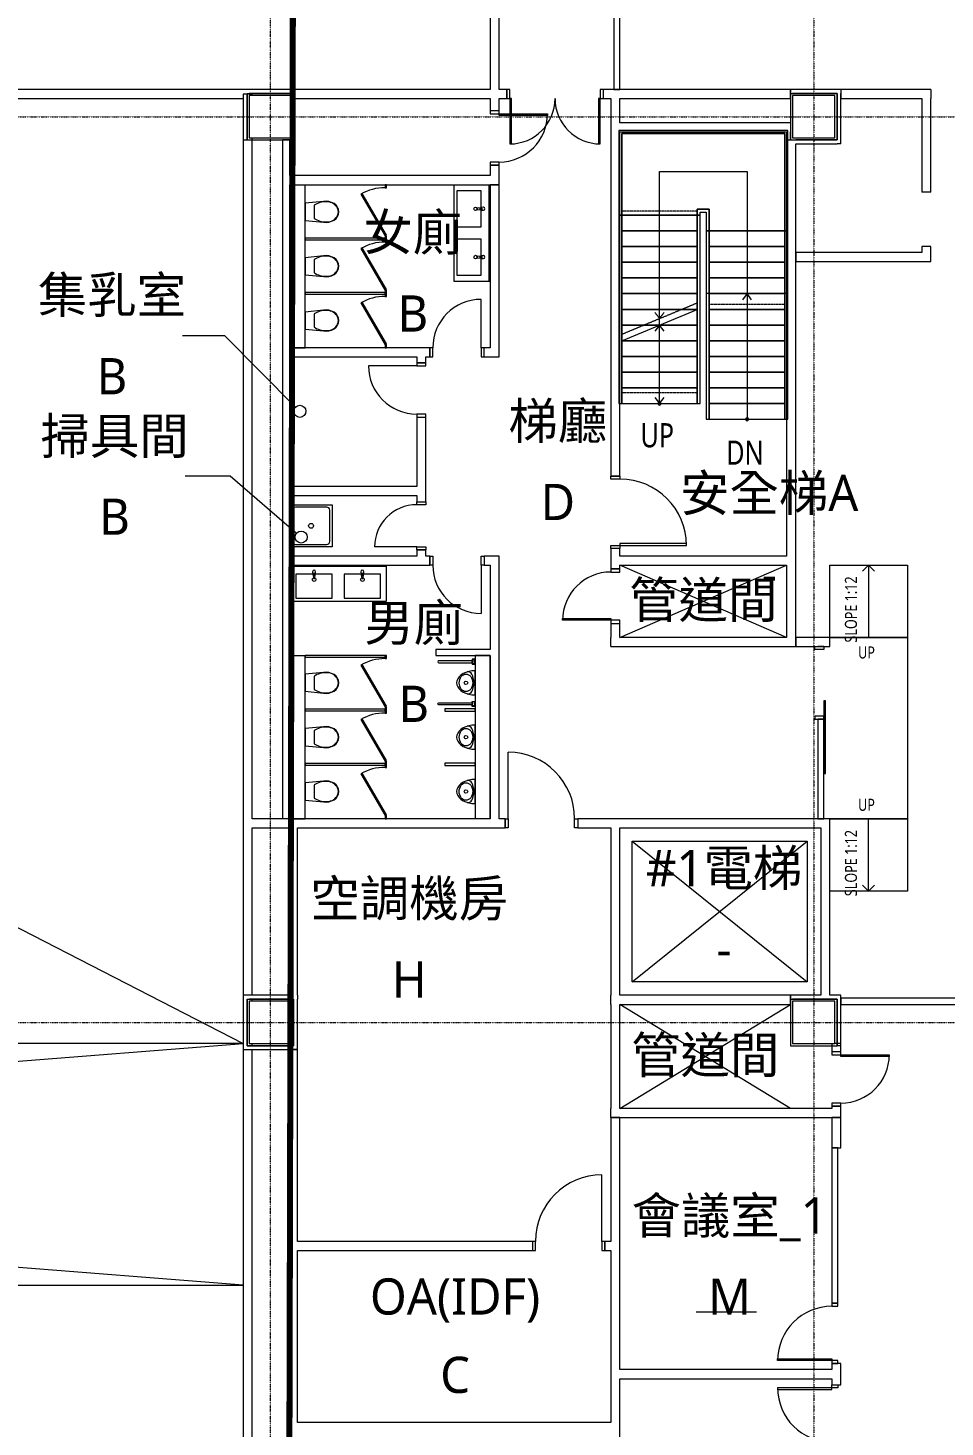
# Model space of a CAD drawing. Extents: x -122301 to 290600, y -29000 to 395522.
# Drawn here: x 239587 to 254773, y 53300 to 76470 of the extents above; entities that cross this region are included whole.
import ezdxf
from ezdxf.enums import TextEntityAlignment as Align

# ---------------------------------------------------------------- set-up
doc = ezdxf.new("R2010")
doc.units = 0
doc.header["$LTSCALE"] = 10
for name, pattern in [('H12PL2$0$HIDDEN', [0.375, 0.25, -0.125]), ('H12PL2$0$JJP_三點線', [0.9, 0.3, -0.15, 0, -0.15, 0, -0.15, 0, -0.15]), ('H12PL2$0$JJP_虛線(退縮線、投影線、地下室範圍、非屬本工程、圖面分區)', [0.45, 0.3, -0.15]), ('H12PL2$0$虛線', [0.846667, 0.423333, -0.423333]), ('XFM7P20PV$0$中心', [29.999999, 12, -6, 6, -6])]:
    doc.linetypes.add(name, pattern=pattern)
for name, color, linetype in [('H12PL2$0$A-OBJE-2D', 252, 'Continuous'), ('H12PL2$0$A-OBJE-FURNITURE.2D', 252, 'Continuous'), ('H12PL2$0$A-OBJE-TOIL.3D', 252, 'Continuous'), ('H12PL2$0$A-STRS', 252, 'Continuous'), ('H12PL2$0$A-TEXT', 252, 'Continuous'), ('H12PL2$0$A-WALL-EX', 252, 'Continuous'), ('H12PL2$0$A-WALL-IN', 252, 'Continuous'), ('H12PL2$0$A-ZONE', 252, 'Continuous'), ('H12PL2$0$Door', 252, 'Continuous'), ('H12PL2$0$S-COL', 252, 'Continuous'), ('H12PL2$0$S-GRID', 252, 'Continuous')]:
    doc.layers.add(name, color=color, linetype=linetype)
doc.styles.add('H12PL2$0$Standard', font='', dxfattribs={"width": 0.8})
doc.styles.get('H12PL2$0$Standard').set_extended_font_data('Microsoft JhengHei')

# ---------------------------------------------------------------- blocks, each defined once
blk = doc.blocks.new('H12PL2')
at = {"layer": 'H12PL2$0$A-OBJE-2D', "lineweight": 0}
for p, q in [((192000, 85950), (243150, 59650)), ((249390, 66375), (252150, 67575)), ((252150, 66375), (249390, 67575)), ((253507.5, 67575), (253407.5, 67475)), ((253507.5, 67575), (253607.5, 67475)), ((250540, 63225), (251890, 63225)), ((249590, 60675), (252490, 63000)), ((249590, 63000), (252490, 60675)), ((249590, 60675), (249590, 63000)), ((249590, 63000), (252490, 63000)), ((252490, 63000), (252490, 60675)), ((253507.5, 62175), (253407.5, 62275)), ((253507.5, 62175), (253607.5, 62275)), ((252490, 60675), (249590, 60675)), ((249390, 58575), (252215, 60300)), ((252215, 58575), (249390, 60300)), ((192000, 55650), (243150, 59650)), ((243150, 55650), (192000, 59650))]:
    blk.add_line(p, q, dxfattribs=at)
for points in [[(192000, 85950), (192000, 55200), (238800, 55200), (238800, 55650), (243150, 55650)], [(252865, 66375), (254150, 66375), (254150, 63375), (252865, 63375)]]:
    blk.add_lwpolyline(points, dxfattribs=at)
for points in [[(252865, 67575), (254150, 67575), (254150, 66375), (252865, 66375)], [(252865, 63375), (254150, 63375), (254150, 62175), (252865, 62175)]]:
    blk.add_lwpolyline(points, close=True, dxfattribs=at)
at = {"layer": 'H12PL2$0$A-OBJE-2D', "lineweight": 0, "flags": 128}
for points in [[(253507.5, 67575), (253507.5, 66375)], [(253507.5, 62175), (253507.5, 63375)]]:
    blk.add_lwpolyline(points, dxfattribs=at)
at = {"layer": 'H12PL2$0$A-OBJE-2D', "linetype": 'H12PL2$0$HIDDEN', "lineweight": 0}
blk.add_lwpolyline([(243150, 59650), (192000, 59650)], dxfattribs=at)
at = {"layer": 'H12PL2$0$A-OBJE-FURNITURE.2D', "lineweight": 0}
blk.add_line((251652.47, 55200.52), (250652.47, 55200.52), dxfattribs=at)
at = {"layer": 'H12PL2$0$A-OBJE-TOIL.3D', "lineweight": 0}
for p, q in [((246640, 73875), (246640, 72275)), ((246640, 73875), (247240, 73875)), ((246690, 73775), (246690, 73175)), ((247090, 73775), (246690, 73775)), ((247090, 73175), (247090, 73775)), ((247220, 73875), (247220, 72275)), ((247240, 73875), (247240, 72275)), ((244326.41, 73533.94), (244326.41, 73425)), ((247090.22, 73488.6), (247105.09, 73488.6)), ((247105.09, 73461.4), (247090.22, 73461.4)), ((247105.09, 73488.6), (247105.09, 73461.4)), ((244326.41, 73425), (244326.41, 73316.06)), ((245525, 73025), (245500, 73025)), ((245500, 73025), (245500, 72975)), ((245525, 72975), (245525, 73025)), ((246690, 73175), (247090, 73175)), ((245500, 72975), (245500, 72925)), ((245500, 72925), (245525, 72925)), ((245525, 72925), (245525, 72975)), ((246690, 72975), (246690, 72375)), ((247090, 72975), (246690, 72975)), ((247090, 72375), (247090, 72975)), ((244326.41, 72633.94), (244326.41, 72525)), ((244326.41, 72525), (244326.41, 72416.06)), ((247090.22, 72688.6), (247105.09, 72688.6)), ((247105.09, 72661.4), (247090.22, 72661.4)), ((247105.09, 72688.6), (247105.09, 72661.4)), ((246690, 72375), (247090, 72375)), ((245525, 72125), (245500, 72125)), ((245500, 72125), (245500, 72075)), ((245500, 72075), (245500, 72025)), ((245525, 72075), (245525, 72125)), ((245525, 72025), (245525, 72075)), ((246640, 72275), (247240, 72275)), ((245500, 72025), (245525, 72025)), ((244326.41, 71733.94), (244326.41, 71625)), ((244326.41, 71625), (244326.41, 71516.06)), ((243965, 68485), (243965, 67965)), ((244535, 68535), (244015, 68535)), ((244585, 67965), (244585, 68485)), ((244015, 67915), (244535, 67915)), ((243925, 67575), (245525, 67575)), ((243925, 66975), (243925, 67575)), ((243925, 67555), (245525, 67555)), ((244625, 67425), (244025, 67425)), ((244025, 67425), (244025, 67025)), ((244311.4, 67425.22), (244311.4, 67440.09)), ((244311.4, 67440.09), (244338.6, 67440.09)), ((244338.6, 67440.09), (244338.6, 67425.22)), ((244625, 67025), (244625, 67425)), ((245425, 67425), (244825, 67425)), ((244825, 67425), (244825, 67025)), ((245111.4, 67425.22), (245111.4, 67440.09)), ((245111.4, 67440.09), (245138.6, 67440.09)), ((245138.6, 67440.09), (245138.6, 67425.22)), ((245425, 67025), (245425, 67425)), ((245525, 66975), (245525, 67575)), ((243925, 66975), (245525, 66975)), ((244025, 67025), (244625, 67025)), ((244825, 67025), (245425, 67025)), ((246982, 66008), (246941, 66008)), ((246941, 65958.5), (246941, 65991.5)), ((246982, 65942), (246941, 65942)), ((246943, 65991.5), (246951.37, 65975)), ((246943, 65958.5), (246951.37, 65975)), ((246982, 65934), (246982, 66016)), ((244326.41, 65733.94), (244326.41, 65625)), ((244326.41, 65625), (244326.41, 65516.06)), ((245525, 65225), (245500, 65225)), ((245500, 65225), (245500, 65175)), ((245500, 65175), (245500, 65125)), ((245500, 65125), (245525, 65125)), ((245525, 65175), (245525, 65225)), ((245525, 65125), (245525, 65175)), ((246982, 65308), (246941, 65308)), ((246941, 65291.5), (246941, 65258.5)), ((246982, 65242), (246941, 65242)), ((246943, 65291.5), (246951.37, 65275)), ((246943, 65258.5), (246951.37, 65275)), ((246982, 65316), (246982, 65234)), ((244326.41, 64833.94), (244326.41, 64725)), ((244326.41, 64725), (244326.41, 64616.06)), ((245525, 64325), (245500, 64325)), ((245500, 64325), (245500, 64275)), ((245500, 64275), (245500, 64225)), ((245500, 64225), (245525, 64225)), ((245525, 64275), (245525, 64325)), ((245525, 64225), (245525, 64275)), ((244326.41, 63933.94), (244326.41, 63825)), ((244326.41, 63825), (244326.41, 63716.06))]:
    blk.add_line(p, q, dxfattribs=at)
at = {"layer": 'H12PL2$0$A-OBJE-TOIL.3D', "lineweight": 0, "flags": 128}
for points in [[(243925, 73875), (243925, 71175)], [(243925, 73875), (244175, 73875)], [(244175, 71175), (244175, 73875)], [(243925, 71175), (244175, 71175)], [(243925, 66075), (243925, 63375)], [(243925, 66075), (244175, 66075)], [(244175, 63375), (244175, 66075)], [(246990, 66075), (246990, 63375)], [(247240, 66075), (246990, 66075)], [(247240, 63375), (247240, 66075)], [(243925, 63375), (244175, 63375)], [(247240, 63375), (246990, 63375)]]:
    blk.add_lwpolyline(points, dxfattribs=at)
for points in [[(245521.65, 73037.5), (245121.65, 73730.32), (245100, 73717.82), (245500, 73025)], [(245525, 73875), (245500, 73875), (245500, 73825), (245525, 73825)], [(244571.75, 73255.58), (244615.28, 73267.98), (244656.35, 73287), (244688.89, 73312.6), (244713.85, 73345.64), (244729.56, 73383.95), (244735, 73425), (244729.56, 73466.05), (244713.85, 73504.36), (244688.89, 73537.4), (244656.35, 73563), (244615.28, 73582.02), (244571.75, 73594.42), (244526.82, 73599.91), (244481.59, 73598.35), (244175, 73565.97), (244175, 73284.03), (244481.59, 73251.65), (244526.82, 73250.09)], [(244175, 73548), (244175, 73302), (244180, 73302), (244180, 73548)], [(244175, 72987.5), (244175, 72962.5), (245500, 72962.5), (245500, 72987.5)], [(245521.65, 72137.5), (245121.65, 72830.32), (245100, 72817.82), (245500, 72125)], [(244571.75, 72355.58), (244615.28, 72367.98), (244656.35, 72387), (244688.89, 72412.6), (244713.85, 72445.64), (244729.56, 72483.95), (244735, 72525), (244729.56, 72566.05), (244713.85, 72604.36), (244688.89, 72637.4), (244656.35, 72663), (244615.28, 72682.02), (244571.75, 72694.42), (244526.82, 72699.91), (244481.59, 72698.35), (244175, 72665.97), (244175, 72384.03), (244481.59, 72351.65), (244526.82, 72350.09)], [(244175, 72648), (244175, 72402), (244180, 72402), (244180, 72648)], [(244175, 72087.5), (244175, 72062.5), (245500, 72062.5), (245500, 72087.5)], [(245521.65, 71237.5), (245121.65, 71930.32), (245100, 71917.82), (245500, 71225)], [(244571.75, 71455.58), (244615.28, 71467.98), (244656.35, 71487), (244688.89, 71512.6), (244713.85, 71545.64), (244729.56, 71583.95), (244735, 71625), (244729.56, 71666.05), (244713.85, 71704.36), (244688.89, 71737.4), (244656.35, 71763), (244615.28, 71782.02), (244571.75, 71794.42), (244526.82, 71799.91), (244481.59, 71798.35), (244175, 71765.97), (244175, 71484.03), (244481.59, 71451.65), (244526.82, 71450.09)], [(244175, 71748), (244175, 71502), (244180, 71502), (244180, 71748)], [(245525, 71225), (245500, 71225), (245500, 71175), (245525, 71175)], [(244625, 68575), (244625, 67875), (243925, 67875), (243925, 68575)], [(244175, 66075), (244175, 66050), (245500, 66050), (245500, 66075)], [(245525, 66075), (245500, 66075), (245500, 66025), (245525, 66025)], [(245521.65, 65237.5), (245121.65, 65930.32), (245100, 65917.82), (245500, 65225)], [(246990.06, 65825), (246937.1, 65821.97), (246885.75, 65812.95), (246837.56, 65798.22), (246794.01, 65778.23), (246756.41, 65753.58), (246725.92, 65725.03), (246703.44, 65693.43), (246689.68, 65659.76), (246685.04, 65625.03), (246689.67, 65590.3), (246703.43, 65556.62), (246725.9, 65525.03), (246756.39, 65496.47), (246793.98, 65471.81), (246837.53, 65451.81), (246885.71, 65437.07), (246937.06, 65428.04), (246990.02, 65425), (246990.04, 65625)], [(244571.75, 65455.58), (244615.28, 65467.98), (244656.35, 65487), (244688.89, 65512.6), (244713.85, 65545.64), (244729.56, 65583.95), (244735, 65625), (244729.56, 65666.05), (244713.85, 65704.36), (244688.89, 65737.4), (244656.35, 65763), (244615.28, 65782.02), (244571.75, 65794.42), (244526.82, 65799.91), (244481.59, 65798.35), (244175, 65765.97), (244175, 65484.03), (244481.59, 65451.65), (244526.82, 65450.09)], [(244175, 65748), (244175, 65502), (244180, 65502), (244180, 65748)], [(244175, 65187.5), (244175, 65162.5), (245500, 65162.5), (245500, 65187.5)], [(246990, 65155), (246990, 65195), (246490, 65195.05), (246490, 65155.05)], [(244571.75, 64555.58), (244615.28, 64567.98), (244656.35, 64587), (244688.89, 64612.6), (244713.85, 64645.64), (244729.56, 64683.95), (244735, 64725), (244729.56, 64766.05), (244713.85, 64804.36), (244688.89, 64837.4), (244656.35, 64863), (244615.28, 64882.02), (244571.75, 64894.42), (244526.82, 64899.91), (244481.59, 64898.35), (244175, 64865.97), (244175, 64584.03), (244481.59, 64551.65), (244526.82, 64550.09)], [(245521.65, 64337.5), (245121.65, 65030.32), (245100, 65017.82), (245500, 64325)], [(246989.98, 64925), (246937.01, 64921.97), (246885.66, 64912.95), (246837.47, 64898.22), (246793.92, 64878.23), (246756.33, 64853.58), (246725.83, 64825.03), (246703.36, 64793.43), (246689.59, 64759.76), (246684.96, 64725.03), (246689.59, 64690.3), (246703.34, 64656.62), (246725.81, 64625.03), (246756.3, 64596.47), (246793.89, 64571.81), (246837.44, 64551.81), (246885.62, 64537.07), (246936.97, 64528.04), (246989.94, 64525), (246989.96, 64725)], [(244175, 64848), (244175, 64602), (244180, 64602), (244180, 64848)], [(244175, 64287.5), (244175, 64262.5), (245500, 64262.5), (245500, 64287.5)], [(246989.91, 64255), (246989.91, 64295), (246489.91, 64295.05), (246489.91, 64255.05)], [(244571.75, 63655.58), (244615.28, 63667.98), (244656.35, 63687), (244688.89, 63712.6), (244713.85, 63745.64), (244729.56, 63783.95), (244735, 63825), (244729.56, 63866.05), (244713.85, 63904.36), (244688.89, 63937.4), (244656.35, 63963), (244615.28, 63982.02), (244571.75, 63994.42), (244526.82, 63999.91), (244481.59, 63998.35), (244175, 63965.97), (244175, 63684.03), (244481.59, 63651.65), (244526.82, 63650.09)], [(245521.65, 63437.5), (245121.65, 64130.32), (245100, 64117.82), (245500, 63425)], [(246989.89, 64025), (246936.93, 64021.97), (246885.57, 64012.95), (246837.39, 63998.22), (246793.83, 63978.23), (246756.24, 63953.58), (246725.74, 63925.03), (246703.27, 63893.43), (246689.51, 63859.76), (246684.87, 63825.03), (246689.5, 63790.3), (246703.26, 63756.62), (246725.72, 63725.03), (246756.21, 63696.47), (246793.8, 63671.81), (246837.35, 63651.81), (246885.53, 63637.07), (246936.89, 63628.04), (246989.85, 63625), (246989.87, 63825)], [(244175, 63948), (244175, 63702), (244180, 63702), (244180, 63948)], [(245525, 63425), (245500, 63425), (245500, 63375), (245525, 63375)]]:
    blk.add_lwpolyline(points, close=True, dxfattribs=at)
for points in [[(247130, 73500), (247088.05, 73496, 0.12101958), (247078.53, 73492.73), (247025.6, 73486.1, 0.88256628), (247025.6, 73463.9), (247078.53, 73457.27, 0.12101958), (247088.05, 73454), (247130, 73450, 1)], [(247130, 72700), (247088.05, 72696, 0.12101958), (247078.53, 72692.73), (247025.6, 72686.1, 0.88256628), (247025.6, 72663.9), (247078.53, 72657.27, 0.12101958), (247088.05, 72654), (247130, 72650, 1)], [(244300, 67465), (244304, 67423.05, 0.12101958), (244307.27, 67413.53), (244313.9, 67360.6, 0.88256628), (244336.1, 67360.6), (244342.73, 67413.53, 0.12101958), (244346, 67423.05), (244350, 67465, 1)], [(245100, 67465), (245104, 67423.05, 0.12101958), (245107.27, 67413.53), (245113.9, 67360.6, 0.88256628), (245136.1, 67360.6), (245142.73, 67413.53, 0.12101958), (245146, 67423.05), (245150, 67465, 1)], [(246990, 65934), (246990, 66016), (246941, 66016), (246941, 66008), (246943, 66008), (246943, 65991.5), (246390, 65991.5, 1), (246390, 65958.5), (246943, 65958.5), (246943, 65942), (246941, 65942), (246941, 65934)], [(246990, 65316), (246990, 65234), (246941, 65234), (246941, 65242), (246943, 65242), (246943, 65258.5), (246390, 65258.5, -1), (246390, 65291.5), (246943, 65291.5), (246943, 65308), (246941, 65308), (246941, 65316)]]:
    blk.add_lwpolyline(points, format="xyb", close=True, dxfattribs=at)
at = {"layer": 'H12PL2$0$A-OBJE-TOIL.3D', "lineweight": 0}
for centre, radius in [((247000.41, 73475), 30), ((247000.41, 72675), 30), ((244275, 68225), 40), ((244325, 67335.41), 30), ((245125, 67335.41), 30), ((246840.04, 65625.01), 30), ((246839.96, 64725.01), 30), ((246839.87, 63825.01), 30)]:
    blk.add_circle(centre, radius, dxfattribs=at)
for centre, radius, start, end in [((245500, 73025), 800, 90, 120), ((247089.95, 73475), 21.09, 122.771025, 237.228975), ((247090.22, 73475), 13.6, 90, 270), ((245500, 72125), 800, 90, 120), ((247089.95, 72675), 21.09, 122.771025, 237.228975), ((247090.22, 72675), 13.6, 90, 270), ((245500, 71225), 800, 90, 120), ((244015, 68485), 50, 90, 180), ((244535, 68485), 50, 0, 90), ((244015, 67965), 50, 180, 270), ((244535, 67965), 50, 270, 0), ((244325, 67425.22), 13.6, 180, 0), ((245125, 67425.22), 13.6, 180, 0), ((244325, 67424.95), 21.09, 212.771025, 327.228975), ((245125, 67424.95), 21.09, 212.771025, 327.228975), ((245500, 65225), 800, 90, 120), ((246874.78, 65736.8), 70.02, 25.447022, 100.808974), ((246639.89, 65625.03), 330.15, 334.541866, 359.994444), ((246639.89, 65625.03), 330.15, 359.994444, 25.447022), ((246874.76, 65513.22), 70.02, 259.179914, 334.541864), ((245500, 64325), 800, 90, 120), ((246874.7, 64836.8), 70.02, 25.447022, 100.808974), ((246639.81, 64725.03), 330.15, 334.541866, 359.994444), ((246639.81, 64725.03), 330.15, 359.994444, 25.447022), ((246874.68, 64613.22), 70.02, 259.179914, 334.541864), ((245500, 63425), 800, 90, 120), ((246874.61, 63936.8), 70.02, 25.447022, 100.808974), ((246639.72, 63825.03), 330.15, 359.994444, 25.447022), ((246639.72, 63825.03), 330.15, 334.541866, 359.994444), ((246874.59, 63713.22), 70.02, 259.179914, 334.541864)]:
    blk.add_arc(centre, radius, start, end, dxfattribs=at)
for centre, major_axis, start_param, end_param in [((244514.44, 73166.9), (0, 425.25), 6.25956718, 6.81258774), ((244535.77, 73335.54), (0, 256.9), 5.43832418, 6.33891274), ((244606.16, 73424.19), (0, 138.52), 4.71824985, 5.34489362), ((244514.44, 73683.1), (0, 425.25), 2.61218792, 3.16520847), ((244535.77, 73514.46), (0, 256.9), 3.08586142, 3.98644998), ((244606.16, 73425.81), (0, 138.52), 4.07988447, 4.70652824), ((244514.44, 72266.9), (0, 425.25), 6.25956718, 6.81258774), ((244535.77, 72435.54), (0, 256.9), 5.43832418, 6.33891274), ((244606.16, 72524.19), (0, 138.52), 4.71824985, 5.34489362), ((244606.16, 72525.81), (0, 138.52), 4.07988447, 4.70652824), ((244514.44, 72783.1), (0, 425.25), 2.61218792, 3.16520847), ((244535.77, 72614.46), (0, 256.9), 3.08586142, 3.98644998), ((244514.44, 71366.9), (0, 425.25), 6.25956718, 6.81258774), ((244535.77, 71535.54), (0, 256.9), 5.43832418, 6.33891274), ((244606.16, 71624.19), (0, 138.52), 4.71824985, 5.34489362), ((244606.16, 71625.81), (0, 138.52), 4.07988447, 4.70652824), ((244514.44, 71883.1), (0, 425.25), 2.61218792, 3.16520847), ((244535.77, 71714.46), (0, 256.9), 3.08586142, 3.98644998), ((244514.44, 65366.9), (0, 425.25), 6.25956718, 6.81258774), ((244535.77, 65535.54), (0, 256.9), 5.43832418, 6.33891274), ((244606.16, 65624.19), (0, 138.52), 4.71824985, 5.34489362), ((244606.16, 65625.81), (0, 138.52), 4.07988447, 4.70652824), ((244514.44, 65883.1), (0, 425.25), 2.61218792, 3.16520847), ((244535.77, 65714.46), (0, 256.9), 3.08586142, 3.98644998), ((244514.44, 64466.9), (0, 425.25), 6.25956718, 6.81258774), ((244535.77, 64635.54), (0, 256.9), 5.43832418, 6.33891274), ((244606.16, 64724.19), (0, 138.52), 4.71824985, 5.34489362), ((244606.16, 64725.81), (0, 138.52), 4.07988447, 4.70652824), ((244514.44, 64983.1), (0, 425.25), 2.61218792, 3.16520847), ((244535.77, 64814.46), (0, 256.9), 3.08586142, 3.98644998), ((244514.44, 63566.9), (0, 425.25), 6.25956718, 6.81258774), ((244535.77, 63735.54), (0, 256.9), 5.43832418, 6.33891274), ((244535.77, 63914.46), (0, 256.9), 3.08586142, 3.98644998), ((244606.16, 63824.19), (0, 138.52), 4.71824985, 5.34489362), ((244606.16, 63825.81), (0, 138.52), 4.07988447, 4.70652824), ((244514.44, 64083.1), (0, 425.25), 2.61218792, 3.16520847)]:
    blk.add_ellipse(centre, major_axis=major_axis, ratio=0.87554585, start_param=start_param, end_param=end_param, dxfattribs=at)
for centre in [(246840.04, 65625.01), (246839.96, 64725.01), (246839.87, 63825.01)]:
    blk.add_ellipse(centre, major_axis=(0.01, 145), ratio=0.77241379, dxfattribs=at)
at = {"layer": 'H12PL2$0$A-STRS', "linetype": 'H12PL2$0$JJP_虛線(退縮線、投影線、地下室範圍、非屬本工程、圖面分區)', "lineweight": 0}
for p, q in [((252170, 74770), (249370, 74770)), ((249370, 74770), (249370, 73370)), ((249420, 73370), (249420, 74720)), ((249420, 74720), (252120, 74720)), ((252120, 74720), (249420, 74720)), ((249420, 74720), (249420, 73370)), ((252120, 74720), (252120, 73110)), ((252120, 73110), (252120, 74720)), ((252170, 73110), (252170, 74770)), ((250045, 73370), (250045, 74095)), ((250045, 74095), (251495, 74095)), ((251495, 74095), (251495, 73110)), ((250870, 73470), (250670, 73470)), ((250670, 73470), (250670, 73370)), ((250670, 73370), (250670, 73470)), ((250670, 73470), (250870, 73470)), ((250870, 73110), (250870, 73470)), ((250870, 73470), (250870, 73110)), ((249420, 73370), (249370, 73370)), ((249370, 73370), (249370, 71377.51)), ((249370, 73370), (249420, 73370)), ((250670, 73437.66), (249420, 73437.66)), ((250670, 73437.66), (249420, 73437.66)), ((249420, 71398.31), (249420, 73370)), ((249420, 73370), (250670, 73370)), ((249420, 73370), (250670, 73370)), ((249420, 73370), (250670, 73370)), ((250670, 73370), (249420, 73370)), ((249420, 73370), (249420, 73110)), ((249420, 73370), (250670, 73370)), ((250045, 71658.31), (250045, 73370)), ((250720, 73370), (250670, 73370)), ((250670, 73370), (250670, 71918.31)), ((250670, 73370), (250720, 73370)), ((250670, 73110), (250670, 73370)), ((250720, 73370), (250720, 73420)), ((250720, 73420), (250820, 73420)), ((250720, 71939.11), (250720, 73370)), ((250820, 73420), (250820, 73110)), ((249420, 73110), (250670, 73110)), ((250670, 73110), (249420, 73110)), ((249420, 73110), (249420, 72850)), ((249420, 73110), (250670, 73110)), ((250670, 72850), (250670, 73110)), ((250820, 73110), (250870, 73110)), ((250820, 73110), (250820, 69990)), ((250870, 73110), (250820, 73110)), ((250870, 69990), (250870, 73110)), ((252120, 73110), (250870, 73110)), ((252120, 73110), (250870, 73110)), ((252120, 73110), (250870, 73110)), ((250870, 73110), (252120, 73110)), ((252120, 73110), (250870, 73110)), ((250870, 73110), (250870, 72850)), ((252120, 73110), (250870, 73110)), ((251495, 73110), (251495, 70250)), ((252120, 73110), (252170, 73110)), ((252120, 73110), (252120, 69990)), ((252170, 73110), (252120, 73110)), ((252120, 72850), (252120, 73110)), ((252170, 69990), (252170, 73110)), ((249420, 72850), (250670, 72850)), ((250670, 72850), (249420, 72850)), ((249420, 72850), (249420, 72590)), ((249420, 72850), (250670, 72850)), ((250670, 72590), (250670, 72850)), ((252120, 72850), (250870, 72850)), ((250870, 72850), (252120, 72850)), ((252120, 72850), (250870, 72850)), ((250870, 72850), (250870, 72590)), ((252120, 72590), (252120, 72850)), ((249420, 72590), (250670, 72590)), ((250670, 72590), (249420, 72590)), ((249420, 72590), (249420, 72330)), ((249420, 72590), (250670, 72590)), ((250670, 72330), (250670, 72590)), ((252120, 72590), (250870, 72590)), ((250870, 72590), (252120, 72590)), ((252120, 72590), (250870, 72590)), ((250870, 72590), (250870, 72330)), ((252120, 72330), (252120, 72590)), ((249420, 72330), (250670, 72330)), ((250670, 72330), (249420, 72330)), ((249420, 72330), (249420, 72070)), ((249420, 72330), (250670, 72330)), ((250670, 72070), (250670, 72330)), ((252120, 72330), (250870, 72330)), ((250870, 72330), (252120, 72330)), ((252120, 72330), (250870, 72330)), ((250870, 72330), (250870, 72070)), ((252120, 72070), (252120, 72330)), ((249420, 72070), (250670, 72070)), ((250670, 72070), (249420, 72070)), ((249420, 72070), (249420, 71810)), ((249420, 72070), (250670, 72070)), ((250670, 71918.31), (250670, 72070)), ((252120, 72070), (250870, 72070)), ((250870, 72070), (252120, 72070)), ((252120, 72070), (250870, 72070)), ((250870, 72070), (250870, 71810)), ((252120, 71810), (252120, 72070)), ((249420, 71398.31), (250670, 71918.31)), ((250870, 71896.47), (252120, 71896.47)), ((249420, 71810), (250409.64, 71810)), ((250409.64, 71810), (249420, 71810)), ((249420, 71810), (249420, 71550)), ((249420, 71810), (250409.64, 71810)), ((249970, 71758.31), (250045, 71658.31)), ((250045, 71658.31), (250120, 71758.31)), ((252120, 71810), (250870, 71810)), ((250870, 71810), (252120, 71810)), ((252120, 71810), (250870, 71810)), ((250870, 71810), (250870, 71550)), ((252120, 71550), (252120, 71810)), ((249420, 71550), (249784.64, 71550)), ((249784.64, 71550), (249420, 71550)), ((249420, 71550), (249420, 71398.31)), ((249420, 71550), (249784.64, 71550)), ((252120, 71550), (250870, 71550)), ((250870, 71550), (252120, 71550)), ((252120, 71550), (250870, 71550)), ((250870, 71550), (250870, 71290)), ((252120, 71290), (252120, 71550)), ((252120, 71290), (250870, 71290)), ((250870, 71290), (252120, 71290)), ((252120, 71290), (250870, 71290)), ((250870, 71290), (250870, 71030)), ((252120, 71030), (252120, 71290)), ((252120, 71030), (250870, 71030)), ((250870, 71030), (252120, 71030)), ((252120, 71030), (250870, 71030)), ((250870, 71030), (250870, 70770)), ((252120, 70770), (252120, 71030)), ((252120, 70770), (250870, 70770)), ((250870, 70770), (252120, 70770)), ((252120, 70770), (250870, 70770)), ((250870, 70770), (250870, 70510)), ((252120, 70510), (252120, 70770)), ((252120, 70510), (250870, 70510)), ((250870, 70510), (252120, 70510)), ((252120, 70510), (250870, 70510)), ((250870, 70510), (250870, 70250)), ((252120, 70250), (252120, 70510)), ((250670, 70429.09), (249420, 70429.09)), ((250670, 70429.09), (249420, 70429.09)), ((252120, 70250), (250870, 70250)), ((250870, 70250), (252120, 70250)), ((252120, 70250), (250870, 70250)), ((250870, 70250), (250870, 69990)), ((251495, 70250), (251495, 69990)), ((252120, 69990), (252120, 70250)), ((250820, 69990), (250870, 69990)), ((250870, 69990), (252120, 69990)), ((252120, 69990), (252170, 69990))]:
    blk.add_line(p, q, dxfattribs=at)
at = {"layer": 'H12PL2$0$A-STRS', "lineweight": 0}
for p, q in [((252170, 74770), (249370, 74770)), ((249370, 74770), (249370, 73370)), ((249420, 73370), (249420, 74720)), ((249420, 74720), (252120, 74720)), ((252120, 74720), (249420, 74720)), ((249420, 74720), (249420, 73437.66)), ((252120, 74720), (249420, 74720)), ((249420, 74720), (249420, 73370)), ((252120, 74720), (252120, 73110)), ((252120, 73110), (252120, 74720)), ((252120, 73110), (252120, 74720)), ((252170, 73110), (252170, 74770)), ((250045, 73370), (250045, 74095)), ((250045, 74095), (251495, 74095)), ((251495, 74095), (251495, 73110)), ((250870, 73470), (250670, 73470)), ((250670, 73470), (250670, 73370)), ((250670, 73437.66), (250670, 73470)), ((250670, 73470), (250870, 73470)), ((250670, 73370), (250670, 73470)), ((250670, 73470), (250870, 73470)), ((250870, 73110), (250870, 73470)), ((250870, 73470), (250870, 73110)), ((250870, 73470), (250870, 73110)), ((249420, 73370), (249370, 73370)), ((249370, 73370), (249370, 70250)), ((249370, 73370), (249420, 73370)), ((249420, 73437.66), (249420, 73370)), ((249420, 70250), (249420, 73370)), ((249420, 73370), (249420, 70250)), ((249420, 73370), (250670, 73370)), ((249420, 73370), (250670, 73370)), ((249420, 73370), (250670, 73370)), ((250670, 73370), (249420, 73370)), ((249420, 73370), (249420, 73110)), ((249420, 73370), (250670, 73370)), ((250045, 70510), (250045, 73370)), ((250670, 73370), (250670, 73437.66)), ((250720, 73370), (250670, 73370)), ((250670, 73370), (250670, 70250)), ((250670, 73370), (250720, 73370)), ((250670, 70250), (250670, 73370)), ((250670, 73110), (250670, 73370)), ((250720, 73370), (250720, 73420)), ((250720, 73420), (250820, 73420)), ((250720, 70250), (250720, 73370)), ((250820, 73420), (250820, 73110)), ((249420, 73110), (250670, 73110)), ((250670, 73110), (249420, 73110)), ((249420, 73110), (249420, 72850)), ((249420, 73110), (250670, 73110)), ((250670, 72850), (250670, 73110)), ((250820, 73110), (250870, 73110)), ((250820, 73110), (250820, 69990)), ((250870, 73110), (250820, 73110)), ((250870, 69990), (250870, 73110)), ((250870, 73110), (250870, 69990)), ((252120, 73110), (250870, 73110)), ((252120, 73110), (250870, 73110)), ((250870, 73110), (252120, 73110)), ((252120, 73110), (250870, 73110)), ((250870, 73110), (250870, 72850)), ((251495, 73110), (251495, 70250)), ((252120, 73110), (252170, 73110)), ((252120, 73110), (252120, 69990)), ((252170, 73110), (252120, 73110)), ((252120, 69990), (252120, 73110)), ((252120, 72850), (252120, 73110)), ((252170, 69990), (252170, 73110)), ((249420, 72850), (250670, 72850)), ((250670, 72850), (249420, 72850)), ((249420, 72850), (249420, 72590)), ((249420, 72850), (250670, 72850)), ((250670, 72590), (250670, 72850)), ((252120, 72850), (250870, 72850)), ((250870, 72850), (252120, 72850)), ((252120, 72850), (250870, 72850)), ((250870, 72850), (250870, 72590)), ((252120, 72590), (252120, 72850)), ((249420, 72590), (250670, 72590)), ((250670, 72590), (249420, 72590)), ((249420, 72590), (249420, 72330)), ((249420, 72590), (250670, 72590)), ((250670, 72330), (250670, 72590)), ((252120, 72590), (250870, 72590)), ((250870, 72590), (252120, 72590)), ((252120, 72590), (250870, 72590)), ((250870, 72590), (250870, 72330)), ((252120, 72330), (252120, 72590)), ((249420, 72330), (250670, 72330)), ((250670, 72330), (249420, 72330)), ((249420, 72330), (249420, 72070)), ((249420, 72330), (250670, 72330)), ((250670, 72070), (250670, 72330)), ((252120, 72330), (250870, 72330)), ((250870, 72330), (252120, 72330)), ((252120, 72330), (250870, 72330)), ((250870, 72330), (250870, 72070)), ((252120, 72070), (252120, 72330)), ((249420, 72070), (250670, 72070)), ((250670, 72070), (249420, 72070)), ((249420, 72070), (249420, 71810)), ((249420, 72070), (250670, 72070)), ((250670, 71810), (250670, 72070)), ((250820, 72070), (250820, 69990)), ((250870, 72070), (250820, 72070)), ((252120, 72070), (250870, 72070)), ((250870, 72070), (252120, 72070)), ((252120, 72070), (250870, 72070)), ((250870, 72070), (250870, 71810)), ((250870, 69990), (250870, 72070)), ((250870, 72070), (250870, 69990)), ((252120, 72070), (250870, 72070)), ((252120, 72070), (250870, 72070)), ((250870, 72070), (250870, 71810)), ((251495, 72070), (251420, 71970)), ((251495, 72070), (251495, 71810)), ((251570, 71970), (251495, 72070)), ((252120, 71810), (252120, 72070)), ((252120, 72070), (252120, 69990)), ((252170, 72070), (252120, 72070)), ((252120, 69990), (252120, 72070)), ((252120, 71810), (252120, 72070)), ((252170, 69990), (252170, 72070)), ((250720, 70250), (250720, 71830.8)), ((249420, 71290), (250670, 71810)), ((249420, 71810), (250670, 71810)), ((250670, 71810), (249420, 71810)), ((249420, 71810), (249420, 71550)), ((249420, 71810), (250670, 71810)), ((250670, 71810), (250670, 70250)), ((250670, 70250), (250670, 71810)), ((250670, 71550), (250670, 71810)), ((250670, 71550), (250670, 71810)), ((252120, 71810), (250870, 71810)), ((250870, 71810), (252120, 71810)), ((252120, 71810), (250870, 71810)), ((250870, 71810), (250870, 71550)), ((252120, 71810), (250870, 71810)), ((250870, 71810), (252120, 71810)), ((252120, 71810), (250870, 71810)), ((250870, 71810), (250870, 71550)), ((251495, 71810), (251495, 70250)), ((252120, 71550), (252120, 71810)), ((252120, 71550), (252120, 71810)), ((249420, 71550), (250670, 71550)), ((250670, 71550), (249420, 71550)), ((249420, 71550), (249420, 71290)), ((249420, 71550), (250670, 71550)), ((250045, 71550), (249970, 71450)), ((250045, 71550), (250670, 71550)), ((250670, 71550), (250045, 71550)), ((250045, 71550), (250670, 71550)), ((250045, 70510), (250045, 71550)), ((250120, 71450), (250045, 71550)), ((250670, 71290), (250670, 71550)), ((250670, 71290), (250670, 71550)), ((252120, 71550), (250870, 71550)), ((250870, 71550), (252120, 71550)), ((252120, 71550), (250870, 71550)), ((250870, 71550), (250870, 71290)), ((252120, 71550), (250870, 71550)), ((250870, 71550), (252120, 71550)), ((252120, 71550), (250870, 71550)), ((250870, 71550), (250870, 71290)), ((252120, 71290), (252120, 71550)), ((252120, 71290), (252120, 71550)), ((249370, 71269.2), (249370, 70250)), ((249420, 70250), (249420, 71290)), ((249420, 71290), (249420, 70250)), ((249420, 71290), (250670, 71290)), ((250670, 71290), (249420, 71290)), ((249420, 71290), (249420, 71030)), ((249420, 71290), (250670, 71290)), ((249420, 71290), (250670, 71290)), ((250670, 71290), (249420, 71290)), ((249420, 71290), (249420, 71030)), ((249420, 71290), (250670, 71290)), ((250670, 71030), (250670, 71290)), ((250670, 71030), (250670, 71290)), ((252120, 71290), (250870, 71290)), ((250870, 71290), (252120, 71290)), ((252120, 71290), (250870, 71290)), ((250870, 71290), (250870, 71030)), ((252120, 71290), (250870, 71290)), ((250870, 71290), (252120, 71290)), ((252120, 71290), (250870, 71290)), ((250870, 71290), (250870, 71030)), ((252120, 71030), (252120, 71290)), ((252120, 71030), (252120, 71290)), ((249420, 71030), (250670, 71030)), ((250670, 71030), (249420, 71030)), ((249420, 71030), (249420, 70770)), ((249420, 71030), (250670, 71030)), ((249420, 71030), (250670, 71030)), ((250670, 71030), (249420, 71030)), ((249420, 71030), (249420, 70770)), ((249420, 71030), (250670, 71030)), ((250670, 70770), (250670, 71030)), ((250670, 70770), (250670, 71030)), ((252120, 71030), (250870, 71030)), ((250870, 71030), (252120, 71030)), ((252120, 71030), (250870, 71030)), ((250870, 71030), (250870, 70770)), ((252120, 71030), (250870, 71030)), ((250870, 71030), (252120, 71030)), ((252120, 71030), (250870, 71030)), ((250870, 71030), (250870, 70770)), ((252120, 70770), (252120, 71030)), ((252120, 70770), (252120, 71030)), ((249420, 70770), (250670, 70770)), ((250670, 70770), (249420, 70770)), ((249420, 70770), (249420, 70510)), ((249420, 70770), (250670, 70770)), ((249420, 70770), (250670, 70770)), ((250670, 70770), (249420, 70770)), ((249420, 70770), (249420, 70510)), ((249420, 70770), (250670, 70770)), ((250670, 70510), (250670, 70770)), ((250670, 70510), (250670, 70770)), ((252120, 70770), (250870, 70770)), ((250870, 70770), (252120, 70770)), ((252120, 70770), (250870, 70770)), ((250870, 70770), (250870, 70510)), ((252120, 70770), (250870, 70770)), ((250870, 70770), (252120, 70770)), ((252120, 70770), (250870, 70770)), ((250870, 70770), (250870, 70510)), ((252120, 70510), (252120, 70770)), ((252120, 70510), (252120, 70770)), ((249420, 70510), (250670, 70510)), ((250670, 70510), (249420, 70510)), ((249420, 70510), (249420, 70250)), ((249420, 70510), (250670, 70510)), ((249420, 70510), (250670, 70510)), ((250670, 70510), (249420, 70510)), ((249420, 70510), (249420, 70250)), ((249420, 70510), (250670, 70510)), ((250045, 70250), (250045, 70510)), ((250045, 70250), (250045, 70510)), ((250670, 70250), (250670, 70510)), ((250670, 70250), (250670, 70510)), ((252120, 70510), (250870, 70510)), ((250870, 70510), (252120, 70510)), ((252120, 70510), (250870, 70510)), ((250870, 70510), (250870, 70250)), ((252120, 70510), (250870, 70510)), ((250870, 70510), (252120, 70510)), ((252120, 70510), (250870, 70510)), ((250870, 70510), (250870, 70250)), ((252120, 70250), (252120, 70510)), ((252120, 70250), (252120, 70510)), ((249370, 70250), (249420, 70250)), ((249370, 70250), (249420, 70250)), ((249420, 70250), (250670, 70250)), ((249420, 70250), (250670, 70250)), ((249420, 70250), (250670, 70250)), ((249420, 70250), (250670, 70250)), ((249970, 70350), (250045, 70250)), ((250045, 70250), (250120, 70350)), ((250670, 70250), (250720, 70250)), ((250670, 70250), (250720, 70250)), ((252120, 70250), (250870, 70250)), ((250870, 70250), (252120, 70250)), ((252120, 70250), (250870, 70250)), ((250870, 70250), (250870, 69990)), ((252120, 70250), (250870, 70250)), ((250870, 70250), (252120, 70250)), ((252120, 70250), (250870, 70250)), ((250870, 70250), (250870, 69990)), ((251495, 70250), (251495, 69990)), ((251495, 70250), (251495, 69990)), ((252120, 69990), (252120, 70250)), ((252120, 69990), (252120, 70250)), ((250820, 69990), (250870, 69990)), ((250820, 69990), (250870, 69990)), ((250870, 69990), (252120, 69990)), ((250870, 69990), (252120, 69990)), ((250870, 69990), (252120, 69990)), ((250870, 69990), (252120, 69990)), ((252120, 69990), (252170, 69990)), ((252120, 69990), (252170, 69990))]:
    blk.add_line(p, q, dxfattribs=at)
at = {"layer": 'H12PL2$0$A-STRS', "linetype": 'H12PL2$0$虛線', "lineweight": 0}
for p, q in [((252120, 74720), (249420, 74720)), ((249420, 74720), (249420, 73437.66)), ((252120, 73110), (252120, 74720)), ((250670, 73437.66), (250670, 73470)), ((250670, 73470), (250870, 73470)), ((250870, 73470), (250870, 73110)), ((249420, 73437.66), (249420, 73370)), ((249420, 73370), (249420, 71398.31)), ((250670, 73370), (250670, 73437.66)), ((250670, 71918.31), (250670, 73370)), ((250870, 73110), (250870, 69990)), ((252120, 69990), (252120, 73110)), ((250870, 69990), (252120, 69990))]:
    blk.add_line(p, q, dxfattribs=at)
at = {"layer": 'H12PL2$0$A-STRS', "lineweight": 0, "flags": 128}
for points in [[(250070, 70250, 1), (250020, 70250, 1)], [(251520, 69990, 1), (251470, 69990, 1)], [(251520, 69990, 1), (251470, 69990, 1)]]:
    blk.add_lwpolyline(points, format="xyb", close=True, dxfattribs=at)
at = {"layer": 'H12PL2$0$A-WALL-EX', "lineweight": 0, "flags": 128}
for points in [[(243985, 75450), (243150, 75450)], [(243215, 75385), (243985, 75385)], [(243215, 75385), (243250, 75385)], [(243215, 75385), (243215, 74615)], [(243950, 75385), (243250, 75385)], [(243985, 75385), (243950, 75385)], [(243985, 75450), (243985, 75385)], [(243985, 74650), (243985, 75385)], [(243215, 74615), (243250, 74615)], [(243250, 74615), (243985, 74615)], [(243985, 74615), (243985, 74650)]]:
    blk.add_lwpolyline(points, dxfattribs=at)
at = {"layer": 'H12PL2$0$A-WALL-IN', "lineweight": 0}
for p, q in [((247515, 75300), (247515, 75450)), ((249115, 75300), (249115, 75450)), ((247390, 75100), (247240, 75100)), ((247390, 74200), (247240, 74200)), ((254540, 73750), (254390, 73750)), ((254540, 72850), (254390, 72850)), ((246240, 71025), (246240, 71175)), ((247140, 71025), (247140, 71175)), ((246025, 70925), (246175, 70925)), ((246025, 70025), (246175, 70025)), ((249390, 69050), (249240, 69050)), ((246025, 68625), (246175, 68625)), ((246025, 67825), (246175, 67825)), ((246240, 67725), (246240, 67575)), ((247140, 67725), (247140, 67575)), ((249390, 67850), (249240, 67850)), ((249240, 67510), (249390, 67510)), ((249240, 66610), (249390, 66610)), ((252765, 66225), (252665, 66225)), ((252765, 65025), (252665, 65025)), ((244050, 63375), (243989, 63375)), ((247490, 63375), (247490, 63225)), ((248690, 63375), (248690, 63225)), ((253050, 59515), (252900, 59515)), ((253050, 58615), (252900, 58615)), ((247940, 56375), (247940, 56225)), ((249140, 56375), (249140, 56225)), ((252900, 55350), (253000, 55350)), ((252900, 54350), (253000, 54350)), ((252900, 54000), (253000, 54000))]:
    blk.add_line(p, q, dxfattribs=at)
at = {"layer": 'H12PL2$0$A-WALL-IN', "lineweight": 0, "flags": 128}
for points in [[(249290, 89550), (249290, 75450)], [(249390, 75450), (249390, 89550)], [(247390, 75450), (247390, 87700)], [(247240, 87550), (247240, 75450)], [(243150, 75450), (234900, 75450)], [(243150, 75375), (243150, 60490)], [(243300, 75375), (243150, 75375)], [(243215, 74615), (243215, 75385)], [(243300, 75350), (243300, 75375)], [(247240, 75450), (243985, 75450)], [(243985, 75450), (243985, 75300)], [(247515, 75450), (247390, 75450)], [(252215, 75450), (249115, 75450)], [(249290, 75450), (249390, 75450)], [(253050, 75450), (252215, 75450)], [(252215, 75450), (252215, 75385)], [(252215, 75300), (252215, 75450)], [(252215, 75385), (252985, 75385)], [(252215, 75385), (252250, 75385)], [(252215, 75385), (252215, 74615)], [(252950, 75385), (252250, 75385)], [(252985, 75385), (252950, 75385)], [(252985, 75385), (252985, 74615)], [(252985, 74650), (252985, 75385)], [(254540, 75450), (253050, 75450)], [(253050, 75450), (253050, 75300)], [(253050, 75450), (253050, 75385)], [(253050, 74550), (253050, 75385)], [(254540, 75450), (254540, 75300)], [(235550, 75300), (243150, 75300)], [(243150, 75300), (243150, 74615)], [(243985, 75300), (247240, 75300)], [(247240, 75300), (247240, 75100)], [(247390, 75100), (247390, 75300)], [(247390, 75300), (247515, 75300)], [(249115, 75300), (249240, 75300)], [(249240, 75300), (249240, 69050)], [(249390, 74900), (249390, 75300)], [(249390, 75300), (252215, 75300)], [(253050, 75300), (254390, 75300)], [(254390, 75300), (254390, 73750)], [(254540, 73750), (254540, 75300)], [(252215, 74900), (249390, 74900)], [(252215, 74900), (252215, 74750)], [(243150, 74615), (243215, 74615)], [(243300, 63375), (243300, 74650)], [(243925, 74615), (243800, 74615)], [(243800, 74615), (243800, 74025)], [(243925, 74025), (243925, 74615)], [(249390, 74750), (252150, 74750)], [(249390, 69050), (249390, 74750)], [(252150, 74750), (252150, 74615)], [(252150, 74615), (252215, 74615)], [(252150, 74615), (252300, 74615)], [(252150, 74615), (252150, 67725)], [(252215, 74615), (252215, 74750)], [(252215, 74615), (252250, 74615)], [(252250, 74615), (252985, 74615)], [(252985, 74615), (252300, 74615)], [(252985, 74615), (252985, 74650)], [(252300, 74550), (252985, 74550)], [(252300, 66375), (252300, 74550)], [(253050, 74550), (252985, 74550)], [(247240, 74200), (247240, 74025)], [(247390, 74025), (247390, 74200)], [(243800, 74025), (243800, 73875)], [(247240, 74025), (243925, 74025)], [(247390, 73875), (247390, 74025)], [(243800, 73875), (243800, 63375)], [(243925, 71175), (243925, 73875)], [(243925, 73875), (247390, 73875)], [(247390, 73875), (247240, 73875)], [(247240, 73875), (247240, 71175)], [(247390, 71175), (247390, 73875)], [(254390, 72850), (254390, 72750)], [(254540, 72750), (254540, 72850)], [(254390, 72750), (252300, 72750)], [(252300, 72750), (252300, 72600)], [(252300, 72600), (254540, 72600)], [(254540, 72600), (254540, 72750)], [(246240, 71175), (243925, 71175)], [(247240, 71175), (247140, 71175)], [(247390, 71025), (247390, 71175)], [(243925, 68875), (243925, 71025)], [(243925, 71025), (246025, 71025)], [(246025, 71025), (246025, 70925)], [(246175, 70925), (246175, 71025)], [(246175, 71025), (246240, 71025)], [(247140, 71025), (247390, 71025)], [(246025, 70025), (246025, 68875)], [(246175, 68625), (246175, 70025)], [(246025, 68875), (243925, 68875)], [(243925, 68725), (246025, 68725)], [(243925, 67725), (243925, 68725)], [(246025, 68725), (246025, 68625)], [(246025, 67725), (243925, 67725)], [(246025, 67825), (246025, 67725)], [(246175, 67725), (246175, 67825)], [(246240, 67725), (246175, 67725)], [(247240, 67725), (247140, 67725)], [(247390, 67725), (247240, 67725)], [(247390, 63375), (247390, 67725)], [(249240, 67850), (249240, 67510)], [(249390, 67725), (249390, 67850)], [(252150, 67725), (249390, 67725)], [(243925, 67575), (246240, 67575)], [(243925, 63375), (243925, 67575)], [(247140, 67575), (247240, 67575)], [(247240, 67575), (247240, 66175)], [(249390, 67575), (252150, 67575)], [(249390, 67510), (249390, 67575)], [(252150, 67575), (252150, 66375)], [(249240, 66610), (249240, 66375)], [(249390, 66375), (249390, 66610)], [(249240, 66225), (249240, 66375)], [(252150, 66375), (249390, 66375)], [(252865, 66375), (252300, 66375)], [(252300, 66375), (252300, 66225)], [(252300, 66225), (252300, 66375)], [(252865, 66225), (252865, 66375)], [(247240, 66175), (246340, 66175)], [(246340, 66175), (246340, 66075)], [(246340, 66075), (247240, 66075)], [(247240, 66075), (247240, 63375)], [(249240, 66225), (252300, 66225)], [(252300, 66225), (252865, 66225)], [(252665, 65025), (252665, 63375)], [(252765, 63375), (252765, 65025)], [(243989, 63375), (243300, 63375)], [(243925, 63375), (243800, 63375)], [(247240, 63375), (243989, 63375)], [(247490, 63375), (247390, 63375)], [(252715, 63375), (248690, 63375)], [(252665, 63375), (252765, 63375)], [(252865, 63375), (252715, 63375)], [(252865, 60450), (252865, 63375)], [(243300, 60490), (243300, 63225)], [(243300, 63225), (243928, 63225)], [(243928, 63225), (243928, 60450)], [(244050, 60450), (244050, 63225)], [(244050, 63225), (247490, 63225)], [(248690, 63225), (249240, 63225)], [(249240, 63225), (249240, 60450)], [(249390, 60450), (249390, 63225)], [(249390, 63225), (252715, 63225)], [(252715, 63225), (252715, 60450)], [(243150, 60490), (243150, 59700)], [(243300, 60450), (243300, 60490)], [(243150, 60450), (243150, 60385)], [(243928, 60450), (243150, 60450)], [(243150, 60385), (243150, 59550)], [(243215, 59615), (243215, 60385)], [(243215, 60385), (243985, 60385)], [(243215, 60385), (243250, 60385)], [(243215, 60385), (243215, 59615)], [(243950, 60385), (243250, 60385)], [(243300, 60350), (243300, 60385)], [(243985, 60385), (243950, 60385)], [(243985, 60385), (243985, 59615)], [(243985, 59650), (243985, 60385)], [(244050, 60450), (244050, 60385)], [(244050, 59615), (244050, 60385)], [(249240, 60300), (249240, 60450)], [(249240, 60300), (249240, 58575)], [(252215, 60450), (249390, 60450)], [(249390, 58575), (249390, 60300)], [(249390, 60300), (252215, 60300)], [(252215, 60300), (252215, 60450)], [(252715, 60450), (252215, 60450)], [(252215, 60450), (252215, 60385)], [(252215, 60385), (252985, 60385)], [(252215, 60385), (252250, 60385)], [(252215, 60385), (252215, 59615)], [(252950, 60385), (252250, 60385)], [(252985, 60450), (252865, 60450)], [(252985, 60385), (252950, 60385)], [(253050, 60450), (252985, 60450)], [(252985, 60385), (252985, 59615)], [(252985, 59650), (252985, 60385)], [(253050, 59615), (253050, 60450)], [(243150, 59550), (243150, 50025)], [(243150, 59550), (243215, 59550)], [(243985, 59615), (243215, 59615)], [(243215, 59615), (243250, 59615)], [(243215, 59550), (244050, 59550)], [(243250, 59615), (243985, 59615)], [(243300, 59615), (243300, 59650)], [(243300, 45450), (243300, 59550)], [(243928, 59550), (243928, 45450)], [(244050, 59550), (243928, 59550)], [(243985, 59615), (243985, 59650)], [(244050, 59550), (244050, 59615)], [(244050, 56375), (244050, 59550)], [(252215, 59615), (252250, 59615)], [(252250, 59615), (252985, 59615)], [(252900, 59650), (252900, 59515)], [(253050, 59650), (252950, 59650)], [(252985, 59615), (252985, 59650)], [(253050, 59615), (252985, 59615)], [(253050, 59515), (253050, 59650)], [(249240, 58425), (249240, 58575)], [(249240, 58425), (249240, 56375)], [(249390, 58425), (249240, 58425)], [(249240, 58425), (253050, 58425)], [(252900, 58575), (249390, 58575)], [(249390, 54250), (249390, 58425)], [(252900, 58615), (252900, 58575)], [(253050, 58425), (252900, 58425)], [(252900, 58425), (252900, 57925)], [(253050, 58575), (253050, 58615)], [(253050, 58425), (253050, 58575)], [(253050, 57925), (253050, 58425)], [(252900, 57925), (253050, 57925)], [(252900, 57925), (252900, 55350)], [(253000, 57925), (252900, 57925)], [(253000, 55350), (253000, 57925)], [(247940, 56375), (244050, 56375)], [(249240, 56375), (249140, 56375)], [(244050, 56225), (247940, 56225)], [(244050, 53375), (244050, 56225)], [(249140, 56225), (249240, 56225)], [(249240, 56225), (249240, 53375)], [(252900, 54250), (249390, 54250)], [(252900, 54350), (252900, 54250)], [(253050, 54350), (252900, 54350)], [(253050, 54000), (253050, 54350)], [(249390, 49925), (249390, 54100)], [(249390, 54100), (252900, 54100)], [(252900, 54100), (252900, 54000)], [(252900, 54000), (253050, 54000)], [(249240, 53375), (244050, 53375)]]:
    blk.add_lwpolyline(points, dxfattribs=at)
at = {"layer": 'H12PL2$0$A-WALL-IN', "linetype": 'H12PL2$0$HIDDEN', "lineweight": 0, "flags": 128}
for points in [[(256200, 60400), (253050, 60400)], [(253050, 60400), (253050, 60300)], [(253050, 60300), (256200, 60300)]]:
    blk.add_lwpolyline(points, dxfattribs=at)
at = {"layer": 'H12PL2$0$A-ZONE', "lineweight": 0}
for p, q in [((242144.95, 71376.36), (242839.17, 71376.36)), ((242839.17, 71376.36), (244018.2, 70192.55)), ((242188.68, 69050.33), (242932.72, 69050.33)), ((242932.72, 69050.33), (244035.28, 68104.31))]:
    blk.add_line(p, q, dxfattribs=at)
for centre in [(244088.77, 70121.7), (244111.17, 68039.19)]:
    blk.add_circle(centre, 100, dxfattribs=at)
at = {"layer": 'H12PL2$0$Door', "lineweight": 0}
for p, q in [((247565, 75450), (247515, 75450)), ((247515, 75450), (247515, 75300)), ((247565, 75300), (247565, 75450)), ((249115, 75450), (249065, 75450)), ((249065, 75450), (249065, 75300)), ((249115, 75300), (249115, 75450)), ((247390, 75100), (247240, 75100)), ((247240, 75100), (247240, 75050)), ((247390, 75050), (247390, 75100)), ((247515, 75300), (247565, 75300)), ((247565, 75300), (247565, 74550)), ((247595, 75300), (247565, 75300)), ((247595, 74550), (247595, 75300)), ((249035, 75300), (249035, 74550)), ((249065, 75300), (249035, 75300)), ((249065, 74550), (249065, 75300)), ((249065, 75300), (249115, 75300)), ((247240, 75050), (247390, 75050)), ((247390, 75050), (248190, 75050)), ((247390, 75020), (247390, 75050)), ((248190, 75020), (247390, 75020)), ((248190, 75050), (248190, 75020)), ((247565, 74550), (247595, 74550)), ((249035, 74550), (249065, 74550)), ((247390, 74250), (247240, 74250)), ((247240, 74250), (247240, 74200)), ((247240, 74200), (247390, 74200)), ((247390, 74200), (247390, 74250)), ((254540, 73750), (254390, 73750)), ((254540, 72850), (254390, 72850)), ((247090, 71175), (247090, 71975)), ((246290, 71175), (246240, 71175)), ((246240, 71175), (246240, 71025)), ((246240, 71025), (246240, 71175)), ((246240, 71025), (246240, 71175)), ((246290, 71025), (246290, 71175)), ((247140, 71175), (247090, 71175)), ((247090, 71175), (247090, 71025)), ((247140, 71025), (247140, 71175)), ((247140, 71025), (247140, 71175)), ((247140, 71025), (247140, 71175)), ((246025, 70925), (246025, 70875)), ((246175, 70925), (246025, 70925)), ((246025, 70925), (246175, 70925)), ((246025, 70925), (246175, 70925)), ((246175, 70875), (246175, 70925)), ((246240, 71025), (246290, 71025)), ((247090, 71025), (247140, 71025)), ((246025, 70875), (245225, 70875)), ((246025, 70875), (246175, 70875)), ((246175, 70075), (246025, 70075)), ((246025, 70075), (246025, 70025)), ((246025, 70025), (246175, 70025)), ((246025, 70025), (246175, 70025)), ((246025, 70025), (246175, 70025)), ((246175, 70025), (246175, 70075)), ((249240, 69000), (249240, 69050)), ((249240, 69050), (249390, 69050)), ((249390, 69050), (249390, 69000)), ((249390, 69000), (249240, 69000)), ((246025, 68575), (246025, 68625)), ((246025, 68625), (246175, 68625)), ((246025, 68625), (246175, 68625)), ((246025, 68625), (246175, 68625)), ((246175, 68625), (246175, 68575)), ((246175, 68575), (246025, 68575)), ((249240, 67850), (249240, 67900)), ((249240, 67900), (249390, 67900)), ((250490, 67930), (249390, 67930)), ((249390, 67930), (249390, 67900)), ((249390, 67900), (250490, 67900)), ((249390, 67900), (249390, 67850)), ((250490, 67900), (250490, 67930)), ((246025, 67875), (245325, 67875)), ((246025, 67825), (246025, 67875)), ((246025, 67875), (246175, 67875)), ((246175, 67825), (246025, 67825)), ((246025, 67825), (246175, 67825)), ((246025, 67825), (246175, 67825)), ((246175, 67875), (246175, 67825)), ((246240, 67725), (246290, 67725)), ((246240, 67575), (246240, 67725)), ((246240, 67725), (246240, 67575)), ((246240, 67725), (246240, 67575)), ((246290, 67725), (246290, 67575)), ((247090, 67575), (247090, 67725)), ((247090, 67725), (247140, 67725)), ((247140, 67725), (247140, 67575)), ((247140, 67725), (247140, 67575)), ((247140, 67725), (247140, 67575)), ((249390, 67850), (249240, 67850)), ((246290, 67575), (246240, 67575)), ((247140, 67575), (247090, 67575)), ((247090, 67575), (247090, 66775)), ((249240, 67510), (249240, 67460)), ((249390, 67510), (249240, 67510)), ((249240, 67460), (249390, 67460)), ((249390, 67460), (249390, 67510)), ((248440, 66660), (248440, 66690)), ((248440, 66690), (249240, 66690)), ((249240, 66660), (248440, 66660)), ((249240, 66690), (249240, 66660)), ((249240, 66660), (249240, 66610)), ((249390, 66660), (249240, 66660)), ((249240, 66610), (249390, 66610)), ((249390, 66610), (249390, 66660)), ((252615, 66175), (252615, 66225)), ((252615, 66225), (252765, 66225)), ((252765, 66175), (252615, 66175)), ((252765, 66225), (252765, 66175)), ((252765, 65325), (252765, 64125)), ((252795, 65325), (252765, 65325)), ((252795, 64125), (252795, 65325)), ((252765, 65075), (252615, 65075)), ((252615, 65075), (252615, 65025)), ((252615, 65025), (252765, 65025)), ((252765, 65025), (252765, 65075)), ((247540, 63375), (247540, 64475)), ((252765, 64125), (252795, 64125)), ((247490, 63375), (247540, 63375)), ((247490, 63225), (247490, 63375)), ((247490, 63375), (247490, 63225)), ((247490, 63375), (247490, 63225)), ((247540, 63375), (247540, 63225)), ((248640, 63225), (248640, 63375)), ((248640, 63375), (248690, 63375)), ((248690, 63375), (248690, 63225)), ((248690, 63375), (248690, 63225)), ((248690, 63375), (248690, 63225)), ((247540, 63225), (247490, 63225)), ((248690, 63225), (248640, 63225)), ((253050, 59515), (252900, 59515)), ((252900, 59515), (252900, 59465)), ((252900, 59465), (253050, 59465)), ((253050, 59465), (253050, 59515)), ((253050, 59465), (253850, 59465)), ((253050, 59435), (253050, 59465)), ((253850, 59435), (253050, 59435)), ((253850, 59465), (253850, 59435)), ((253050, 58665), (252900, 58665)), ((252900, 58665), (252900, 58615)), ((253050, 58615), (253050, 58665)), ((252900, 58615), (253050, 58615)), ((249090, 56375), (249090, 57475)), ((247990, 56375), (247940, 56375)), ((247940, 56375), (247940, 56225)), ((247940, 56375), (247940, 56225)), ((247940, 56375), (247940, 56225)), ((247990, 56225), (247990, 56375)), ((249140, 56375), (249090, 56375)), ((249090, 56375), (249090, 56225)), ((249140, 56225), (249140, 56375)), ((249140, 56375), (249140, 56225)), ((249140, 56375), (249140, 56225)), ((247940, 56225), (247990, 56225)), ((249090, 56225), (249140, 56225)), ((252900, 55350), (252900, 55300)), ((253000, 55350), (252900, 55350)), ((252900, 55300), (253000, 55300)), ((253000, 55300), (253000, 55350)), ((252000, 54400), (252000, 54430)), ((252000, 54430), (252900, 54430)), ((252900, 54400), (252000, 54400)), ((252900, 54430), (252900, 54400)), ((252900, 54400), (252900, 54350)), ((253000, 54400), (252900, 54400)), ((252900, 54350), (253000, 54350)), ((253000, 54350), (253000, 54400)), ((252900, 53950), (252900, 54000)), ((252900, 54000), (253000, 54000)), ((253000, 54000), (253000, 53950)), ((252900, 53950), (252000, 53950)), ((252000, 53950), (252000, 53920)), ((252000, 53920), (252900, 53920)), ((252900, 53920), (252900, 53950)), ((253000, 53950), (252900, 53950))]:
    blk.add_line(p, q, dxfattribs=at)
for centre, radius, start, end in [((247565, 75300), 750, 270, 0), ((249065, 75300), 750, 180, 270), ((247390, 75050), 800, 270, 0), ((247090, 71175), 800, 90, 180), ((246025, 70875), 800, 180, 270), ((249390, 67900), 1100, 0, 90), ((246025, 67875), 700, 90, 180), ((247090, 67575), 800, 180, 270), ((249240, 66660), 800, 90, 180), ((247540, 63375), 1100, 0, 90), ((253050, 59465), 800, 270, 0), ((249090, 56375), 1100, 90, 180), ((252900, 54400), 900, 90, 180), ((252900, 53950), 900, 180, 270)]:
    blk.add_arc(centre, radius, start, end, dxfattribs=at)
at = {"layer": 'H12PL2$0$S-COL', "lineweight": 0, "flags": 128}
for points in [[(243250, 74650), (243950, 74650), (243950, 75350), (243250, 75350)], [(252250, 74650), (252950, 74650), (252950, 75350), (252250, 75350)], [(243250, 59650), (243950, 59650), (243950, 60350), (243250, 60350)], [(252250, 59650), (252950, 59650), (252950, 60350), (252250, 60350)]]:
    blk.add_lwpolyline(points, close=True, dxfattribs=at)
at = {"layer": 'H12PL2$0$S-GRID', "linetype": 'H12PL2$0$JJP_三點線', "lineweight": 0}
for p, q in [((243600, 128250), (243600, -28000)), ((252600, 128250), (252600, -28000)), ((-29000, 75000), (289600, 75000)), ((-29000, 60000), (289600, 60000))]:
    blk.add_line(p, q, dxfattribs=at)
at = {"layer": 'H12PL2$0$A-TEXT', "linetype": 'Continuous', "lineweight": 0, "style": 'H12PL2$0$Standard'}
for s, insert, char_height, attachment_point in [('\\A1;UP', (249729.07, 69722.59), 400, 4), ('\\A1;DN', (251149.68, 69436.95), 400, 4), ('\\A1;UP', (253333.66, 66228.51), 200, 1), ('\\A1;UP', (253333.66, 63705.27), 200, 1)]:
    blk.add_mtext(s, dxfattribs=dict(at, insert=insert, char_height=char_height, attachment_point=attachment_point))
at = {"layer": 'H12PL2$0$A-TEXT', "linetype": 'Continuous', "lineweight": 0, "char_height": 200, "attachment_point": 1, "rotation": 90, "style": 'H12PL2$0$Standard'}
for insert in [(253114.93, 66291.75), (253114.93, 62091.75)]:
    blk.add_mtext('\\A1;SLOPE 1:12', dxfattribs=dict(at, insert=insert))
at = {"layer": 'H12PL2$0$A-ZONE', "style": 'H12PL2$0$Standard'}
for s, p in [('女廁', (245961, 73386.64)), ('集乳室', (240977.38, 72348.32)), ('B', (245961, 72041.71)), ('B', (240977.38, 71003.39)), ('梯廳', (248361.77, 70262.39)), ('掃具間', (241021.11, 70014.31)), ('安全梯A', (251861.84, 69067.78)), ('D', (248361.77, 68918.98)), ('B', (241021.11, 68677.35)), ('管道間', (250770, 67297.55)), ('-', (251861.84, 67725.88)), ('男廁', (245975.51, 66919.81)), ('B', (245975.51, 65577.16)), ('#1電梯', (251115, 62857.06)), ('空調機房', (245900.71, 62355.08)), ('-', (251115, 61516.69)), ('H', (245900.71, 61013.19)), ('管道間', (250802.5, 59760.05)), ('會議室_1', (251205.77, 57102.27)), ('OA(IDF)', (246659.43, 55761.62)), ('M', (251205.77, 55758.1)), ('C', (246659.43, 54464.33))]:
    blk.add_text(s, height=600, dxfattribs=at).set_placement(p, align=Align.TOP_CENTER)
blk = doc.blocks.new('XFM7P20PV')
at = {"color": 1, "linetype": 'XFM7P20PV$0$中心', "ltscale": 200, "const_width": 100}
blk.add_lwpolyline([(175950, 90000), (244005.38004, 90140.81561), (243787.26214, -890.81561), (175895.58586, -799.90253)], close=True, dxfattribs=at)

msp = doc.modelspace()

# ---------------------------------------------------------------- block references
for name in ['XFM7P20PV', 'H12PL2']:
    msp.add_blockref(name, (0, 0))

doc.saveas('drawing.dxf')
